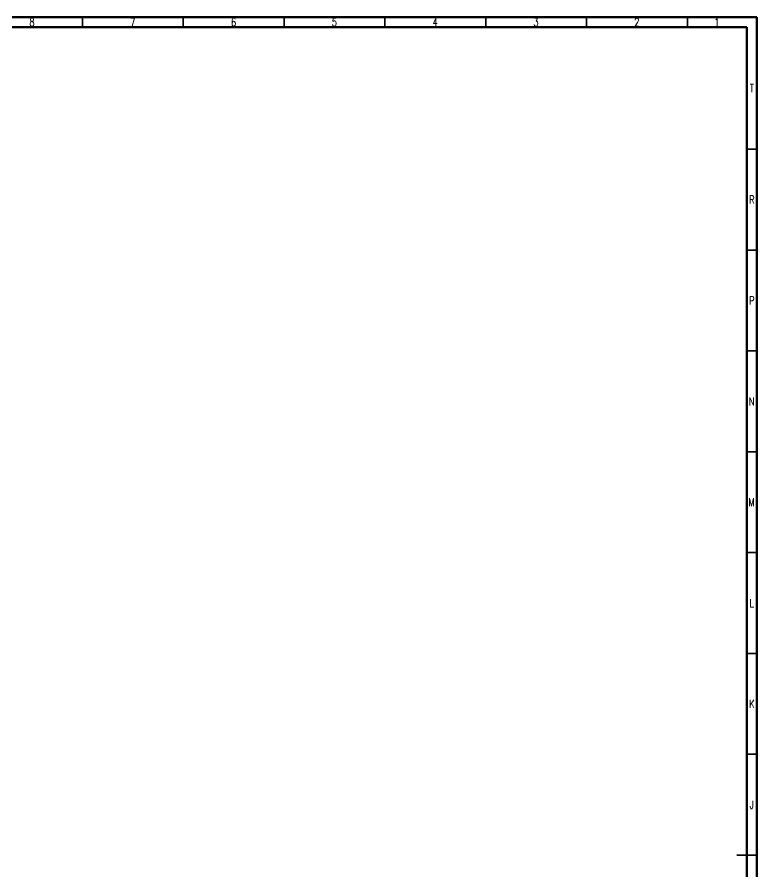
# Model space of a CAD drawing. Header units: millimetres. Extents: x -294 to 2792, y 5 to 1659.
# Drawn here: x 817.1 to 1184, y 412.2 to 836 of the extents above; entities that cross this region are included whole.
import ezdxf

# ---------------------------------------------------------------- set-up
doc = ezdxf.new("R2010")
doc.units = ezdxf.units.MM
doc.layers.get('0').update_dxf_attribs({"lineweight": 18})
doc.styles.add('SLDTEXTSTYLE0', font='txt.shx', dxfattribs={"width": 0.75})

msp = doc.modelspace()

# ---------------------------------------------------------------- linework, layer by layer
at = {"color": 7, "linetype": 'Continuous', "lineweight": 70}
for p, q in [((15, 836), (1184, 836)), ((1184, 836), (1184, 5)), ((20, 831), (1179, 831)), ((1179, 831), (1179, 10))]:
    msp.add_line(p, q, dxfattribs=at)
at = {"color": 7, "linetype": 'Continuous', "lineweight": 35}
for p, q in [((849.5, 831), (849.5, 836)), ((899.5, 831), (899.5, 836)), ((949.5, 831), (949.5, 836)), ((999.5, 831), (999.5, 836)), ((1049.5, 831), (1049.5, 836)), ((1099.5, 831), (1099.5, 836)), ((1149.5, 831), (1149.5, 836)), ((1179, 770.5), (1184, 770.5)), ((1179, 720.5), (1184, 720.5)), ((1179, 670.5), (1184, 670.5)), ((1179, 620.5), (1184, 620.5)), ((1179, 570.5), (1184, 570.5)), ((1179, 520.5), (1184, 520.5)), ((1179, 470.5), (1184, 470.5)), ((1184, 420.5), (1174, 420.5)), ((1179, 420.5), (1184, 420.5))]:
    msp.add_line(p, q, dxfattribs=at)

# ---------------------------------------------------------------- texts
at = {"color": 7, "linetype": 'Continuous', "lineweight": 0, "char_height": 3.969, "attachment_point": 2, "style": 'SLDTEXTSTYLE0'}
for s, insert, width in [('8', (824.46, 835.47), 2.97656), ('7', (874.46, 835.47), 2.97656), ('6', (924.46, 835.47), 2.97656), ('5', (974.46, 835.47), 2.55134), ('4', (1024.46, 835.47), 2.97656), ('3', (1074.46, 835.47), 2.55134), ('2', (1124.46, 835.47), 2.97656), ('1', (1164.21, 835.47), 1.70089), ('T', (1181.488, 802.72), 2.97656), ('R', (1181.444, 747.47), 2.97656), ('P', (1181.485, 697.47), 2.97656), ('N', (1181.464, 647.47), 2.97656), ('M', (1181.362, 597.47), 3.82701), ('L', (1181.455, 547.47), 2.12612), ('K', (1181.489, 497.47), 2.97656), ('J', (1181.465, 447.47), 2.12612)]:
    msp.add_mtext(s, dxfattribs=dict(at, insert=insert, width=width))

doc.saveas('drawing.dxf')
